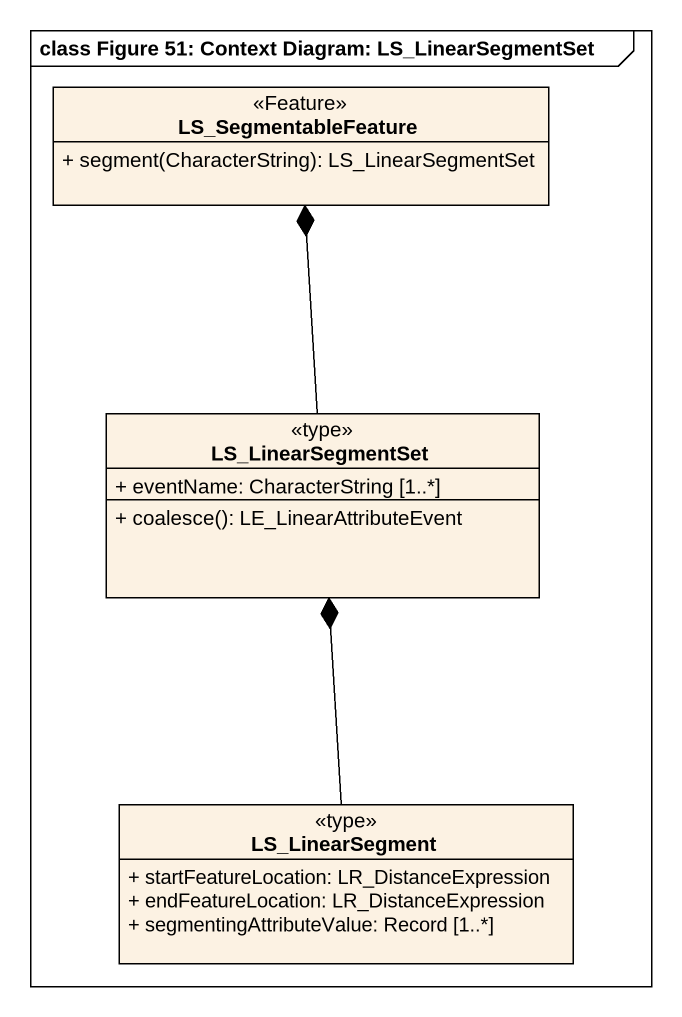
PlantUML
@startuml
mainframe class Figure 51: Context Diagram: LS_LinearSegmentSet
hide circle
hide empty members
skinparam classAttributeIconSize 0
class LS_SegmentableFeature <<Feature>> {
  + segment(CharacterString): LS_LinearSegmentSet
}
class LS_LinearSegmentSet <<type>> {
  + eventName: CharacterString [1..*]
  + coalesce(): LE_LinearAttributeEvent
}
class LS_LinearSegment <<type>> {
  + startFeatureLocation: LR_DistanceExpression
  + endFeatureLocation: LR_DistanceExpression
  + segmentingAttributeValue: Record [1..*]
}
LS_LinearSegmentSet -up-* LS_SegmentableFeature
LS_LinearSegmentSet *-- LS_LinearSegment
@enduml
